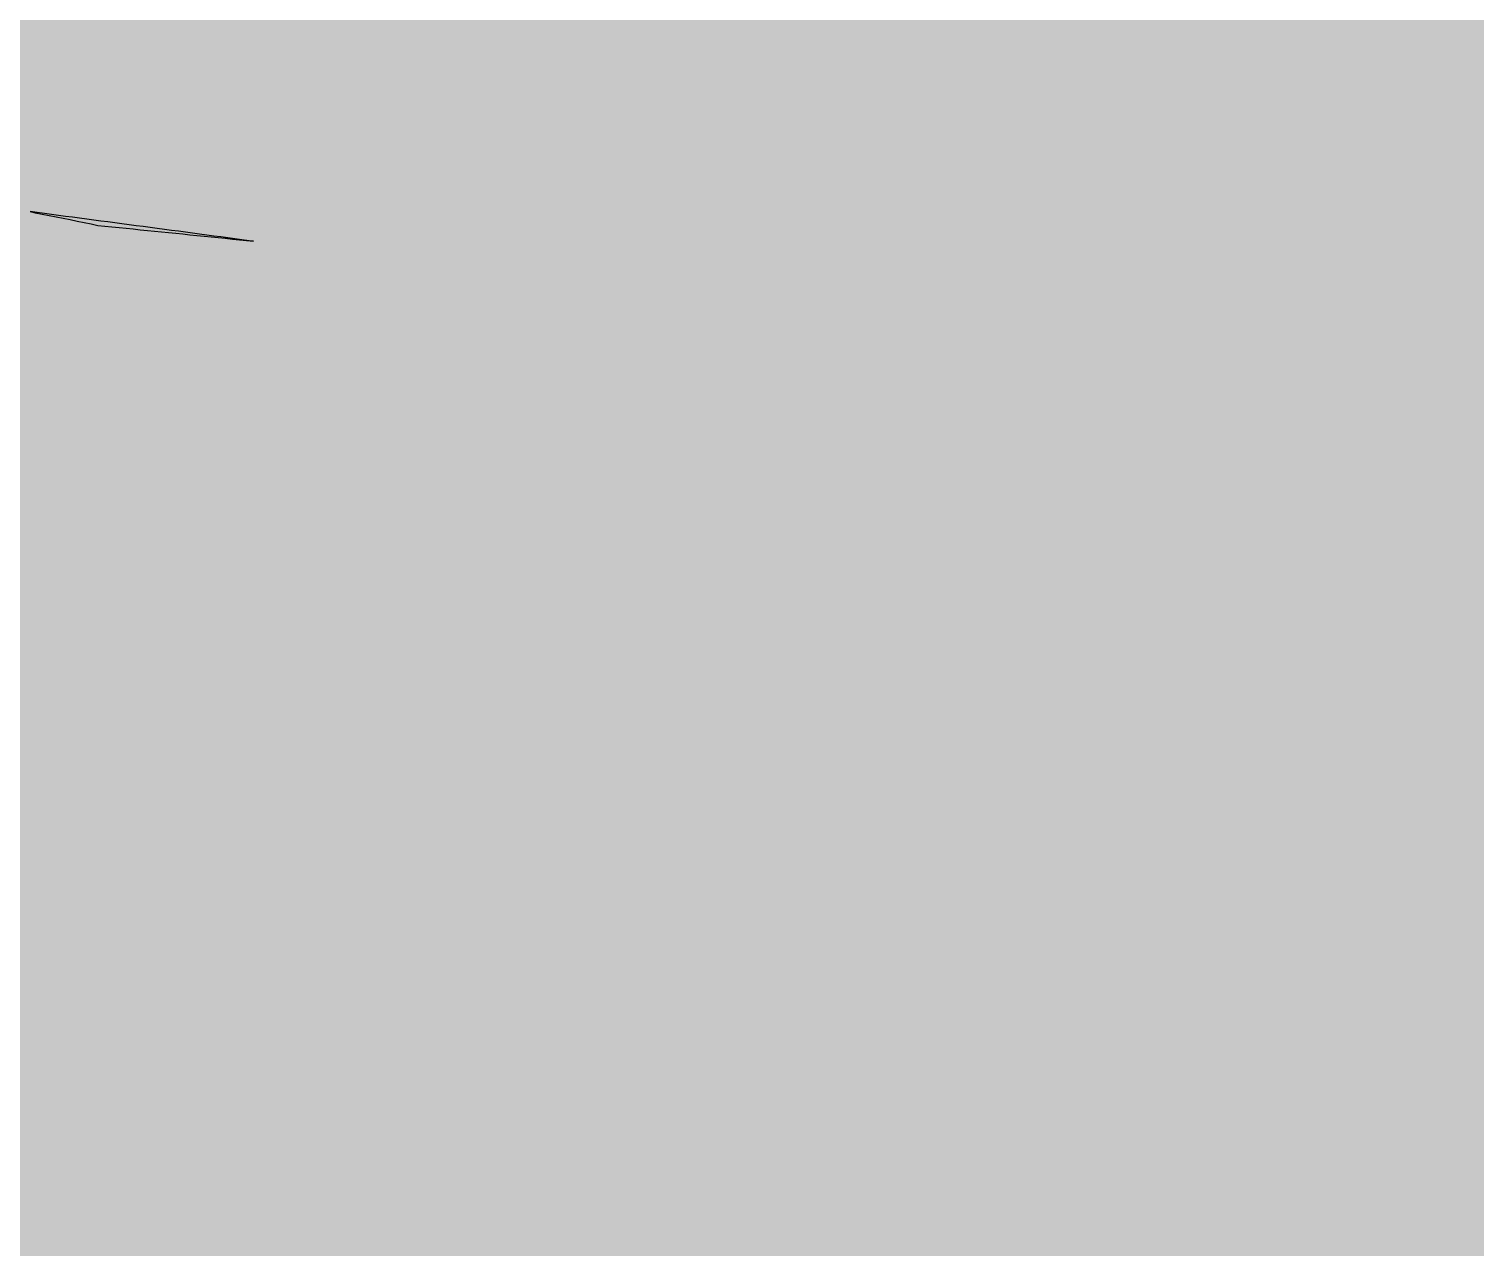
# Model space of a CAD drawing. Extents: x 0 to 1501, y 0 to 1722.
# Drawn here: x 106.284 to 108.047, y 1665.22 to 1666.705 of the extents above; entities that cross this region are included whole.
import ezdxf

# ---------------------------------------------------------------- set-up
doc = ezdxf.new("R2010")
doc.units = 0

msp = doc.modelspace()

# ---------------------------------------------------------------- hatches: boundary and pattern name
for points in [[(0, 1722), (1280, 1722), (1280, 1002), (0, 1002)], [(0, 1722), (1280, 1722), (1280, 1656), (0, 1656)], [(106.368, 1666.4655), (106.3766, 1666.4646), (106.3853, 1666.4638), (106.3939, 1666.4629), (106.4025, 1666.462), (106.4112, 1666.4612), (106.4198, 1666.4603), (106.4285, 1666.4594), (106.4371, 1666.4586), (106.4457, 1666.4577), (106.4544, 1666.4568), (106.463, 1666.456), (106.4716, 1666.4551), (106.4803, 1666.4542), (106.4889, 1666.4534), (106.4975, 1666.4525), (106.5062, 1666.4516), (106.5148, 1666.4507), (106.5234, 1666.4498), (106.5321, 1666.4489), (106.5407, 1666.448), (106.5493, 1666.4471), (106.558, 1666.4462), (106.5524, 1666.4469), (106.5438, 1666.4481), (106.5352, 1666.4492), (106.5266, 1666.4504), (106.518, 1666.4515), (106.5094, 1666.4526), (106.5008, 1666.4538), (106.4922, 1666.4549), (106.4836, 1666.4561), (106.475, 1666.4572), (106.4664, 1666.4584), (106.4578, 1666.4595), (106.4492, 1666.4606), (106.4406, 1666.4618), (106.432, 1666.4629), (106.4233, 1666.4641), (106.4147, 1666.4652), (106.4061, 1666.4664), (106.3975, 1666.4675), (106.3889, 1666.4686), (106.3803, 1666.4698), (106.3717, 1666.4709), (106.3631, 1666.4721), (106.3545, 1666.4732), (106.3459, 1666.4743), (106.3373, 1666.4755), (106.3287, 1666.4766), (106.3201, 1666.4778), (106.3115, 1666.4789), (106.3029, 1666.4801), (106.2943, 1666.4812), (106.2857, 1666.4823), (106.2918, 1666.481), (106.3003, 1666.4793), (106.3089, 1666.4775), (106.3174, 1666.4759), (106.3259, 1666.4742), (106.3344, 1666.4726), (106.3429, 1666.4709), (106.3515, 1666.4692), (106.36, 1666.4676), (106.368, 1666.4655)]]:
    msp.add_hatch(color=7).paths.add_polyline_path(points, flags=0)

# ---------------------------------------------------------------- linework, layer by layer
at = {"color": 0, "true_color": 0xffffff}
msp.add_lwpolyline([(106.368, 1666.4655), (106.3766, 1666.4646), (106.3853, 1666.4638), (106.3939, 1666.4629), (106.4025, 1666.462), (106.4112, 1666.4612), (106.4198, 1666.4603), (106.4285, 1666.4594), (106.4371, 1666.4586), (106.4457, 1666.4577), (106.4544, 1666.4568), (106.463, 1666.456), (106.4716, 1666.4551), (106.4803, 1666.4542), (106.4889, 1666.4534), (106.4975, 1666.4525), (106.5062, 1666.4516), (106.5148, 1666.4507), (106.5234, 1666.4498), (106.5321, 1666.4489), (106.5407, 1666.448), (106.5493, 1666.4471), (106.558, 1666.4462), (106.5524, 1666.4469), (106.5438, 1666.4481), (106.5352, 1666.4492), (106.5266, 1666.4504), (106.518, 1666.4515), (106.5094, 1666.4526), (106.5008, 1666.4538), (106.4922, 1666.4549), (106.4836, 1666.4561), (106.475, 1666.4572), (106.4664, 1666.4584), (106.4578, 1666.4595), (106.4492, 1666.4606), (106.4406, 1666.4618), (106.432, 1666.4629), (106.4233, 1666.4641), (106.4147, 1666.4652), (106.4061, 1666.4664), (106.3975, 1666.4675), (106.3889, 1666.4686), (106.3803, 1666.4698), (106.3717, 1666.4709), (106.3631, 1666.4721), (106.3545, 1666.4732), (106.3459, 1666.4743), (106.3373, 1666.4755), (106.3287, 1666.4766), (106.3201, 1666.4778), (106.3115, 1666.4789), (106.3029, 1666.4801), (106.2943, 1666.4812), (106.2857, 1666.4823), (106.2918, 1666.481), (106.3003, 1666.4793), (106.3089, 1666.4775), (106.3174, 1666.4759), (106.3259, 1666.4742), (106.3344, 1666.4726), (106.3429, 1666.4709), (106.3515, 1666.4692), (106.36, 1666.4676), (106.368, 1666.4655)], close=True, dxfattribs=at)

doc.saveas('drawing.dxf')
